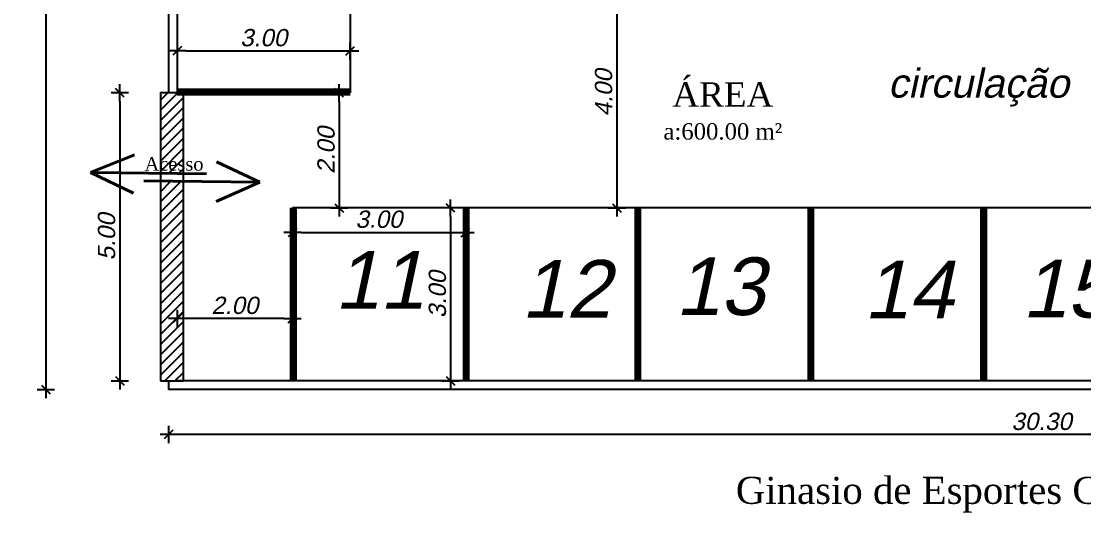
# Model space of a CAD drawing. Header units: metres. Extents: x 2113 to 5678, y -2764 to 956.
# Drawn here: x 4246.47 to 4264.91, y -1535.01 to -1526.48 of the extents above; entities that cross this region are included whole.
import ezdxf

# ---------------------------------------------------------------- set-up
doc = ezdxf.new("R2010")
doc.units = ezdxf.units.M
doc.header["$MEASUREMENT"] = 0
for name, color, linetype in [('COTASOK', 1, 'Continuous'), ('HACHURAS', 8, 'Continuous'), ('PAREDE', 7, 'Continuous'), ('TELHADO', 6, 'Continuous'), ('TextoÁreas', 7, 'Continuous')]:
    doc.layers.add(name, color=color, linetype=linetype)
doc.styles.add('JEF', font='times.ttf', dxfattribs={"height": 0.3})
doc.styles.add('TimesNewRoman', font='times.ttf')
doc.styles.add('util2000', font='arial.ttf', dxfattribs={"oblique": 12.000028})
doc.dimstyles.new('int_1-50_m_MS_50', dxfattribs={"dimscale": 0.05, "dimtxt": 3, "dimasz": 1.5, "dimexe": 1, "dimexo": 0, "dimgap": 0.75, "dimtad": 1, "dimzin": 1, "dimdsep": 46, "dimtxsty": 'util2000', "dimblk": '_U2_SETA01', "dimcen": 1.5, "dimse1": 1, "dimse2": 1, "dimclrd": 1, "dimclre": 1, "dimclrt": 1, "dimazin": 3, "dimtfac": 1, "dimtix": 1, "dimtmove": 1, "dimatfit": 3, "dimldrblk": '_U2_SETA02', "dimfxl": 1, "dimtzin": 12, "dimarcsym": 0})

# ---------------------------------------------------------------- blocks, each defined once
blk = doc.blocks.new('_U2_SETA01')
at = {"color": 0}
for p, q in [((-1, 0), (1, 0)), ((0, -1), (0, 1))]:
    blk.add_line(p, q, dxfattribs=at)
blk.add_line((-0.5, -0.5), (0.5, 0.5))
blk = doc.blocks.new('*D529')
at = {"layer": 'Defpoints', "color": 0, "ltscale": 0.3, "transparency": 16777216}
for p in [(4249.025, -1512.571), (4246.892, -1532.871), (4250.548, -1532.871)]:
    blk.add_point(p, dxfattribs=at)
at = {"layer": 'PAREDE', "color": 1, "lineweight": -2, "ltscale": 0.3, "transparency": 16777216}
blk.add_line((4246.892, -1512.721), (4246.892, -1532.721), dxfattribs=at)
at = {"layer": 'PAREDE', "color": 1, "lineweight": -2, "ltscale": 0.3, "transparency": 16777216, "xscale": 0.15, "yscale": 0.15, "zscale": 0.15}
for p, rotation in [((4246.892, -1512.571), 90), ((4246.892, -1532.871), 270)]:
    blk.add_blockref('_U2_SETA01', p, dxfattribs=dict(at, rotation=rotation))
at = {"layer": 'PAREDE', "color": 1, "ltscale": 0.3, "transparency": 16777216, "insert": (4246.664, -1522.721), "char_height": 0.3, "attachment_point": 5, "rotation": 90, "style": 'util2000'}
blk.add_mtext('20.30', dxfattribs=at)
blk = doc.blocks.new('_U2_SETA02')
blk.add_solid([(-1, -0.17), (0, 0), (-1, 0.17)])
blk = doc.blocks.new('*D530')
at = {"layer": 'Defpoints', "color": 0, "ltscale": 0.3, "transparency": 16777216}
for p in [(4248.881, -1527.721), (4248.177, -1532.721), (4248.881, -1532.721)]:
    blk.add_point(p, dxfattribs=at)
at = {"layer": 'PAREDE', "color": 1, "lineweight": -2, "ltscale": 0.3, "transparency": 16777216}
blk.add_line((4248.177, -1527.871), (4248.177, -1532.571), dxfattribs=at)
at = {"layer": 'PAREDE', "color": 1, "lineweight": -2, "ltscale": 0.3, "transparency": 16777216, "xscale": 0.15, "yscale": 0.15, "zscale": 0.15}
for p, rotation in [((4248.177, -1527.721), 90), ((4248.177, -1532.721), 270)]:
    blk.add_blockref('_U2_SETA01', p, dxfattribs=dict(at, rotation=rotation))
at = {"layer": 'PAREDE', "color": 1, "ltscale": 0.3, "transparency": 16777216, "insert": (4247.949, -1530.221), "char_height": 0.3, "attachment_point": 5, "rotation": 90, "style": 'util2000'}
blk.add_mtext('5.00', dxfattribs=at)
blk = doc.blocks.new('*D532')
at = {"layer": 'Defpoints', "color": 0, "ltscale": 0.3, "transparency": 16777216}
for p in [(4249.025, -1532.871), (4279.325, -1532.871), (4249.025, -1533.652)]:
    blk.add_point(p, dxfattribs=at)
at = {"layer": 'PAREDE', "color": 1, "lineweight": -2, "ltscale": 0.3, "transparency": 16777216}
blk.add_line((4279.175, -1533.652), (4249.175, -1533.652), dxfattribs=at)
at = {"layer": 'PAREDE', "color": 1, "lineweight": -2, "ltscale": 0.3, "transparency": 16777216, "xscale": 0.15, "yscale": 0.15, "zscale": 0.15, "rotation": 180}
blk.add_blockref('_U2_SETA01', (4249.025, -1533.652), dxfattribs=at)
at = {"layer": 'PAREDE', "color": 1, "lineweight": -2, "ltscale": 0.3, "transparency": 16777216, "xscale": 0.15, "yscale": 0.15, "zscale": 0.15}
blk.add_blockref('_U2_SETA01', (4279.325, -1533.652), dxfattribs=at)
at = {"layer": 'PAREDE', "color": 1, "ltscale": 0.3, "transparency": 16777216, "insert": (4264.175, -1533.424), "char_height": 0.3, "attachment_point": 5, "style": 'util2000'}
blk.add_mtext('30.30', dxfattribs=at)
blk = doc.blocks.new('*D535')
at = {"layer": 'Defpoints', "color": 0, "ltscale": 0.3, "transparency": 16777216}
for p in [(4256.62, -1525.721), (4256.62, -1529.721), (4256.802, -1529.721)]:
    blk.add_point(p, dxfattribs=at)
at = {"layer": 'PAREDE', "color": 1, "lineweight": -2, "ltscale": 0.3, "transparency": 16777216}
blk.add_line((4256.802, -1525.871), (4256.802, -1529.571), dxfattribs=at)
at = {"layer": 'PAREDE', "color": 1, "lineweight": -2, "ltscale": 0.3, "transparency": 16777216, "xscale": 0.15, "yscale": 0.15, "zscale": 0.15}
for p, rotation in [((4256.802, -1525.721), 90), ((4256.802, -1529.721), 270)]:
    blk.add_blockref('_U2_SETA01', p, dxfattribs=dict(at, rotation=rotation))
at = {"layer": 'PAREDE', "color": 1, "ltscale": 0.3, "transparency": 16777216, "insert": (4256.574, -1527.721), "char_height": 0.3, "attachment_point": 5, "rotation": 90, "style": 'util2000'}
blk.add_mtext('4.00', dxfattribs=at)
blk = doc.blocks.new('*D536')
at = {"layer": 'Defpoints', "color": 0, "ltscale": 0.3, "transparency": 16777216}
for p in [(4251.93, -1527.721), (4251.93, -1529.721), (4251.986, -1529.721)]:
    blk.add_point(p, dxfattribs=at)
at = {"layer": 'PAREDE', "color": 1, "lineweight": -2, "ltscale": 0.3, "transparency": 16777216}
blk.add_line((4251.986, -1527.871), (4251.986, -1529.571), dxfattribs=at)
at = {"layer": 'PAREDE', "color": 1, "lineweight": -2, "ltscale": 0.3, "transparency": 16777216, "xscale": 0.15, "yscale": 0.15, "zscale": 0.15}
for p, rotation in [((4251.986, -1527.721), 90), ((4251.986, -1529.721), 270)]:
    blk.add_blockref('_U2_SETA01', p, dxfattribs=dict(at, rotation=rotation))
at = {"layer": 'PAREDE', "color": 1, "ltscale": 0.3, "transparency": 16777216, "insert": (4251.758, -1528.721), "char_height": 0.3, "attachment_point": 5, "rotation": 90, "style": 'util2000'}
blk.add_mtext('2.00', dxfattribs=at)
blk = doc.blocks.new('*D537')
at = {"layer": 'Defpoints', "color": 0, "ltscale": 0.3, "transparency": 16777216}
for p in [(4249.175, -1527.721), (4251.175, -1531.1), (4249.175, -1531.64)]:
    blk.add_point(p, dxfattribs=at)
at = {"layer": 'PAREDE', "color": 1, "lineweight": -2, "ltscale": 0.3, "transparency": 16777216}
blk.add_line((4251.025, -1531.64), (4249.325, -1531.64), dxfattribs=at)
at = {"layer": 'PAREDE', "color": 1, "lineweight": -2, "ltscale": 0.3, "transparency": 16777216, "xscale": 0.15, "yscale": 0.15, "zscale": 0.15, "rotation": 180}
blk.add_blockref('_U2_SETA01', (4249.175, -1531.64), dxfattribs=at)
at = {"layer": 'PAREDE', "color": 1, "lineweight": -2, "ltscale": 0.3, "transparency": 16777216, "xscale": 0.15, "yscale": 0.15, "zscale": 0.15}
blk.add_blockref('_U2_SETA01', (4251.175, -1531.64), dxfattribs=at)
at = {"layer": 'PAREDE', "color": 1, "ltscale": 0.3, "transparency": 16777216, "insert": (4250.175, -1531.412), "char_height": 0.3, "attachment_point": 5, "style": 'util2000'}
blk.add_mtext('2.00', dxfattribs=at)
blk = doc.blocks.new('*D550')
at = {"layer": 'Defpoints', "color": 0, "ltscale": 0.3, "transparency": 16777216}
for p in [(4249.025, -1512.571), (4246.892, -1532.871), (4250.548, -1532.871)]:
    blk.add_point(p, dxfattribs=at)
at = {"layer": 'PAREDE', "color": 1, "lineweight": -2, "ltscale": 0.3, "transparency": 16777216}
blk.add_line((4246.892, -1512.721), (4246.892, -1532.721), dxfattribs=at)
at = {"layer": 'PAREDE', "color": 1, "lineweight": -2, "ltscale": 0.3, "transparency": 16777216, "xscale": 0.15, "yscale": 0.15, "zscale": 0.15}
for p, rotation in [((4246.892, -1512.571), 90), ((4246.892, -1532.871), 270)]:
    blk.add_blockref('_U2_SETA01', p, dxfattribs=dict(at, rotation=rotation))
at = {"layer": 'PAREDE', "color": 1, "ltscale": 0.3, "transparency": 16777216, "insert": (4246.664, -1522.721), "char_height": 0.3, "attachment_point": 5, "rotation": 90, "style": 'util2000'}
blk.add_mtext('20.30', dxfattribs=at)
blk = doc.blocks.new('*D551')
at = {"layer": 'Defpoints', "color": 0, "ltscale": 0.3, "transparency": 16777216}
for p in [(4248.881, -1527.721), (4248.177, -1532.721), (4248.881, -1532.721)]:
    blk.add_point(p, dxfattribs=at)
at = {"layer": 'PAREDE', "color": 1, "lineweight": -2, "ltscale": 0.3, "transparency": 16777216}
blk.add_line((4248.177, -1527.871), (4248.177, -1532.571), dxfattribs=at)
at = {"layer": 'PAREDE', "color": 1, "lineweight": -2, "ltscale": 0.3, "transparency": 16777216, "xscale": 0.15, "yscale": 0.15, "zscale": 0.15}
for p, rotation in [((4248.177, -1527.721), 90), ((4248.177, -1532.721), 270)]:
    blk.add_blockref('_U2_SETA01', p, dxfattribs=dict(at, rotation=rotation))
at = {"layer": 'PAREDE', "color": 1, "ltscale": 0.3, "transparency": 16777216, "insert": (4247.949, -1530.221), "char_height": 0.3, "attachment_point": 5, "rotation": 90, "style": 'util2000'}
blk.add_mtext('5.00', dxfattribs=at)
blk = doc.blocks.new('*D553')
at = {"layer": 'Defpoints', "color": 0, "ltscale": 0.3, "transparency": 16777216}
for p in [(4249.025, -1532.871), (4279.325, -1532.871), (4249.025, -1533.652)]:
    blk.add_point(p, dxfattribs=at)
at = {"layer": 'PAREDE', "color": 1, "lineweight": -2, "ltscale": 0.3, "transparency": 16777216}
blk.add_line((4279.175, -1533.652), (4249.175, -1533.652), dxfattribs=at)
at = {"layer": 'PAREDE', "color": 1, "lineweight": -2, "ltscale": 0.3, "transparency": 16777216, "xscale": 0.15, "yscale": 0.15, "zscale": 0.15, "rotation": 180}
blk.add_blockref('_U2_SETA01', (4249.025, -1533.652), dxfattribs=at)
at = {"layer": 'PAREDE', "color": 1, "lineweight": -2, "ltscale": 0.3, "transparency": 16777216, "xscale": 0.15, "yscale": 0.15, "zscale": 0.15}
blk.add_blockref('_U2_SETA01', (4279.325, -1533.652), dxfattribs=at)
at = {"layer": 'PAREDE', "color": 1, "ltscale": 0.3, "transparency": 16777216, "insert": (4264.175, -1533.424), "char_height": 0.3, "attachment_point": 5, "style": 'util2000'}
blk.add_mtext('30.30', dxfattribs=at)
blk = doc.blocks.new('*D556')
at = {"layer": 'Defpoints', "color": 0, "ltscale": 0.3, "transparency": 16777216}
for p in [(4256.62, -1525.721), (4256.62, -1529.721), (4256.802, -1529.721)]:
    blk.add_point(p, dxfattribs=at)
at = {"layer": 'PAREDE', "color": 1, "lineweight": -2, "ltscale": 0.3, "transparency": 16777216}
blk.add_line((4256.802, -1525.871), (4256.802, -1529.571), dxfattribs=at)
at = {"layer": 'PAREDE', "color": 1, "lineweight": -2, "ltscale": 0.3, "transparency": 16777216, "xscale": 0.15, "yscale": 0.15, "zscale": 0.15}
for p, rotation in [((4256.802, -1525.721), 90), ((4256.802, -1529.721), 270)]:
    blk.add_blockref('_U2_SETA01', p, dxfattribs=dict(at, rotation=rotation))
at = {"layer": 'PAREDE', "color": 1, "ltscale": 0.3, "transparency": 16777216, "insert": (4256.574, -1527.721), "char_height": 0.3, "attachment_point": 5, "rotation": 90, "style": 'util2000'}
blk.add_mtext('4.00', dxfattribs=at)
blk = doc.blocks.new('*D557')
at = {"layer": 'Defpoints', "color": 0, "ltscale": 0.3, "transparency": 16777216}
for p in [(4251.93, -1527.721), (4251.93, -1529.721), (4251.986, -1529.721)]:
    blk.add_point(p, dxfattribs=at)
at = {"layer": 'PAREDE', "color": 1, "lineweight": -2, "ltscale": 0.3, "transparency": 16777216}
blk.add_line((4251.986, -1527.871), (4251.986, -1529.571), dxfattribs=at)
at = {"layer": 'PAREDE', "color": 1, "lineweight": -2, "ltscale": 0.3, "transparency": 16777216, "xscale": 0.15, "yscale": 0.15, "zscale": 0.15}
for p, rotation in [((4251.986, -1527.721), 90), ((4251.986, -1529.721), 270)]:
    blk.add_blockref('_U2_SETA01', p, dxfattribs=dict(at, rotation=rotation))
at = {"layer": 'PAREDE', "color": 1, "ltscale": 0.3, "transparency": 16777216, "insert": (4251.758, -1528.721), "char_height": 0.3, "attachment_point": 5, "rotation": 90, "style": 'util2000'}
blk.add_mtext('2.00', dxfattribs=at)
blk = doc.blocks.new('*D558')
at = {"layer": 'Defpoints', "color": 0, "ltscale": 0.3, "transparency": 16777216}
for p in [(4249.175, -1527.721), (4251.175, -1531.1), (4249.175, -1531.64)]:
    blk.add_point(p, dxfattribs=at)
at = {"layer": 'PAREDE', "color": 1, "lineweight": -2, "ltscale": 0.3, "transparency": 16777216}
blk.add_line((4251.025, -1531.64), (4249.325, -1531.64), dxfattribs=at)
at = {"layer": 'PAREDE', "color": 1, "lineweight": -2, "ltscale": 0.3, "transparency": 16777216, "xscale": 0.15, "yscale": 0.15, "zscale": 0.15, "rotation": 180}
blk.add_blockref('_U2_SETA01', (4249.175, -1531.64), dxfattribs=at)
at = {"layer": 'PAREDE', "color": 1, "lineweight": -2, "ltscale": 0.3, "transparency": 16777216, "xscale": 0.15, "yscale": 0.15, "zscale": 0.15}
blk.add_blockref('_U2_SETA01', (4251.175, -1531.64), dxfattribs=at)
at = {"layer": 'PAREDE', "color": 1, "ltscale": 0.3, "transparency": 16777216, "insert": (4250.175, -1531.412), "char_height": 0.3, "attachment_point": 5, "style": 'util2000'}
blk.add_mtext('2.00', dxfattribs=at)
blk = doc.blocks.new('*D524')
at = {"layer": 'Defpoints', "color": 0, "ltscale": 0.3, "transparency": 16777216}
for p in [(4249.175, -1526.785), (4252.175, -1526.785), (4252.175, -1526.997)]:
    blk.add_point(p, dxfattribs=at)
at = {"layer": 'PAREDE', "color": 1, "lineweight": -2, "ltscale": 0.3, "transparency": 16777216}
blk.add_line((4249.325, -1526.997), (4252.025, -1526.997), dxfattribs=at)
at = {"layer": 'PAREDE', "color": 1, "lineweight": -2, "ltscale": 0.3, "transparency": 16777216, "xscale": 0.15, "yscale": 0.15, "zscale": 0.15, "rotation": 180}
blk.add_blockref('_U2_SETA01', (4249.175, -1526.997), dxfattribs=at)
at = {"layer": 'PAREDE', "color": 1, "lineweight": -2, "ltscale": 0.3, "transparency": 16777216, "xscale": 0.15, "yscale": 0.15, "zscale": 0.15}
blk.add_blockref('_U2_SETA01', (4252.175, -1526.997), dxfattribs=at)
at = {"layer": 'PAREDE', "color": 1, "ltscale": 0.3, "transparency": 16777216, "insert": (4250.675, -1526.768), "char_height": 0.3, "attachment_point": 5, "style": 'util2000'}
blk.add_mtext('3.00', dxfattribs=at)
blk = doc.blocks.new('*D527')
at = {"layer": 'Defpoints', "color": 0, "ltscale": 0.3, "transparency": 16777216}
for p in [(4251.175, -1529.94), (4254.175, -1529.94), (4254.175, -1530.146)]:
    blk.add_point(p, dxfattribs=at)
at = {"layer": 'PAREDE', "color": 1, "lineweight": -2, "ltscale": 0.3, "transparency": 16777216}
blk.add_line((4251.325, -1530.146), (4254.025, -1530.146), dxfattribs=at)
at = {"layer": 'PAREDE', "color": 1, "lineweight": -2, "ltscale": 0.3, "transparency": 16777216, "xscale": 0.15, "yscale": 0.15, "zscale": 0.15, "rotation": 180}
blk.add_blockref('_U2_SETA01', (4251.175, -1530.146), dxfattribs=at)
at = {"layer": 'PAREDE', "color": 1, "lineweight": -2, "ltscale": 0.3, "transparency": 16777216, "xscale": 0.15, "yscale": 0.15, "zscale": 0.15}
blk.add_blockref('_U2_SETA01', (4254.175, -1530.146), dxfattribs=at)
at = {"layer": 'PAREDE', "color": 1, "ltscale": 0.3, "transparency": 16777216, "insert": (4252.675, -1529.917), "char_height": 0.3, "attachment_point": 5, "style": 'util2000'}
blk.add_mtext('3.00', dxfattribs=at)
blk = doc.blocks.new('*D528')
at = {"layer": 'Defpoints', "color": 0, "ltscale": 0.3, "transparency": 16777216}
for p in [(4253.747, -1529.721), (4253.918, -1532.721), (4253.918, -1532.721)]:
    blk.add_point(p, dxfattribs=at)
at = {"layer": 'PAREDE', "color": 1, "lineweight": -2, "ltscale": 0.3, "transparency": 16777216}
blk.add_line((4253.918, -1529.871), (4253.918, -1532.571), dxfattribs=at)
at = {"layer": 'PAREDE', "color": 1, "lineweight": -2, "ltscale": 0.3, "transparency": 16777216, "xscale": 0.15, "yscale": 0.15, "zscale": 0.15}
for p, rotation in [((4253.918, -1529.721), 90), ((4253.918, -1532.721), 270)]:
    blk.add_blockref('_U2_SETA01', p, dxfattribs=dict(at, rotation=rotation))
at = {"layer": 'PAREDE', "color": 1, "ltscale": 0.3, "transparency": 16777216, "insert": (4253.69, -1531.221), "char_height": 0.3, "attachment_point": 5, "rotation": 90, "style": 'util2000'}
blk.add_mtext('3.00', dxfattribs=at)

msp = doc.modelspace()

# ---------------------------------------------------------------- hatches: boundary and pattern name
h = msp.add_hatch()
h.set_pattern_fill('ANSI31', color=256)
h.set_pattern_definition([(45, (423.36777, -1666.68344), (-0.0883883476, 0.0883883476), [])])
h.paths.add_polyline_path([(4249.281, -1529.259), (4248.881, -1529.255), (4248.881, -1532.721), (4249.281, -1532.721)])
h.paths.add_polyline_path([(4249.281, -1527.721), (4248.881, -1527.721), (4248.881, -1529.121), (4249.281, -1529.125)])
h.paths.add_polyline_path([(4248.546, -1529.206), (4249.662, -1529.206), (4249.662, -1528.706), (4248.546, -1528.706)], flags=9)

# ---------------------------------------------------------------- linework, layer by layer
at = {"layer": 'HACHURAS'}
for p, q in [((4252.175, -1515.721), (4252.175, -1527.721)), ((4252.175, -1515.721), (4252.175, -1527.721)), ((4279.175, -1529.721), (4251.175, -1529.721)), ((4279.175, -1529.721), (4251.175, -1529.721))]:
    msp.add_line(p, q, dxfattribs=at)
at = {"layer": 'PAREDE'}
for p, q in [((4249.025, -1512.571), (4249.025, -1527.721)), ((4249.025, -1512.571), (4249.025, -1527.721)), ((4249.175, -1512.721), (4249.175, -1527.721)), ((4249.175, -1512.721), (4249.175, -1527.721)), ((4249.025, -1532.721), (4249.025, -1532.871)), ((4249.025, -1532.721), (4249.025, -1532.871)), ((4279.175, -1532.721), (4249.175, -1532.721)), ((4279.175, -1532.721), (4249.175, -1532.721)), ((4279.325, -1532.871), (4249.025, -1532.871)), ((4279.325, -1532.871), (4249.025, -1532.871))]:
    msp.add_line(p, q, dxfattribs=at)
at = {"layer": 'PAREDE', "lineweight": 80}
for p, q in [((4252.175, -1527.701), (4249.175, -1527.701)), ((4252.175, -1527.701), (4249.175, -1527.701)), ((4252.175, -1527.721), (4249.175, -1527.721)), ((4252.175, -1527.721), (4249.175, -1527.721)), ((4251.175, -1529.721), (4251.175, -1532.721)), ((4251.175, -1529.721), (4251.175, -1532.721)), ((4251.195, -1529.721), (4251.195, -1532.721)), ((4251.195, -1529.721), (4251.195, -1532.721)), ((4254.175, -1529.721), (4254.175, -1532.721)), ((4254.175, -1529.721), (4254.175, -1532.721)), ((4254.195, -1529.721), (4254.195, -1532.721)), ((4254.195, -1529.721), (4254.195, -1532.721)), ((4257.155, -1529.721), (4257.155, -1532.721)), ((4257.155, -1529.721), (4257.155, -1532.721)), ((4257.175, -1529.721), (4257.175, -1532.721)), ((4257.175, -1529.721), (4257.175, -1532.721)), ((4260.155, -1529.721), (4260.155, -1532.721)), ((4260.155, -1529.721), (4260.155, -1532.721)), ((4260.175, -1529.721), (4260.175, -1532.721)), ((4260.175, -1529.721), (4260.175, -1532.721)), ((4263.155, -1529.721), (4263.155, -1532.721)), ((4263.155, -1529.721), (4263.155, -1532.721)), ((4263.175, -1529.721), (4263.175, -1532.721)), ((4263.175, -1529.721), (4263.175, -1532.721))]:
    msp.add_line(p, q, dxfattribs=at)
at = {"layer": 'PAREDE'}
msp.add_lwpolyline([(4248.881, -1532.721), (4249.281, -1532.721), (4249.281, -1527.721), (4248.881, -1527.721)], close=True, dxfattribs=at)
msp.add_lwpolyline([(4248.881, -1532.721), (4249.281, -1532.721), (4249.281, -1527.721), (4248.881, -1527.721)], close=True, dxfattribs=at)
at = {"layer": 'TELHADO', "lineweight": 40}
for p, q in [((4247.666, -1529.108), (4248.432, -1528.797)), ((4250.605, -1529.273), (4249.856, -1528.92)), ((4250.605, -1529.273), (4249.856, -1528.92)), ((4249.679, -1529.129), (4247.666, -1529.108)), ((4247.666, -1529.108), (4248.414, -1529.461)), ((4249.679, -1529.129), (4247.666, -1529.108)), ((4247.666, -1529.108), (4248.414, -1529.461)), ((4248.592, -1529.252), (4250.605, -1529.273)), ((4248.592, -1529.252), (4250.605, -1529.273)), ((4250.605, -1529.273), (4249.849, -1529.61)), ((4250.605, -1529.273), (4249.849, -1529.61))]:
    msp.add_line(p, q, dxfattribs=at)

# ---------------------------------------------------------------- texts
at = {"layer": 'COTASOK', "style": 'JEF'}
for s in ['Ginasio de Esportes Colégio', 'Ginasio de Esportes Colégio (615,09 m²)']:
    msp.add_text(s, height=0.46875, dxfattribs=at).set_placement((4258.868, -1534.853))
at = {"layer": 'COTASOK', "insert": (4248.607, -1528.839), "char_height": 0.2344, "width": 1.19172, "attachment_point": 1, "style": 'JEF'}
msp.add_mtext('Acesso', dxfattribs=at)
at = {"layer": 'PAREDE', "color": 1, "attachment_point": 7, "rotation": 359.9678, "style": 'util2000'}
for s, insert, char_height in [('{\\f@Arial Unicode MS|b0|i0|c0|p34;\\C256;circulação}', (4261.508, -1527.96), 0.5), ('{\\f@Arial Unicode MS|b0|i0|c0|p34;\\C256;circulação}', (4261.508, -1527.96), 0.5), ('{\\f@Arial Unicode MS|b0|i0|c0|p34;\\C256;\\P\\H1.4286x;11}', (4251.909, -1531.469), 0.7), ('{\\f@Arial Unicode MS|b0|i0|c0|p34;\\C256;\\P\\H1.4286x;11}', (4251.909, -1531.469), 0.7), ('{\\f@Arial Unicode MS|b0|i0|c0|p34;\\C256;\\P\\H1.4286x;13}', (4257.822, -1531.592), 0.7), ('{\\f@Arial Unicode MS|b0|i0|c0|p34;\\C256;\\P\\H1.4286x;13}', (4257.822, -1531.592), 0.7), ('{\\f@Arial Unicode MS|b0|i0|c0|p34;\\C256;\\P\\H1.4286x;12}', (4255.147, -1531.623), 0.7), ('{\\f@Arial Unicode MS|b0|i0|c0|p34;\\C256;\\P\\H1.4286x;12}', (4255.147, -1531.623), 0.7), ('{\\f@Arial Unicode MS|b0|i0|c0|p34;\\C256;\\P\\H1.4286x;14}', (4261.092, -1531.633), 0.7), ('{\\f@Arial Unicode MS|b0|i0|c0|p34;\\C256;\\P\\H1.4286x;14}', (4261.092, -1531.633), 0.7), ('{\\f@Arial Unicode MS|b0|i0|c0|p34;\\C256;\\P\\H1.4286x;15}', (4263.839, -1531.633), 0.7), ('{\\f@Arial Unicode MS|b0|i0|c0|p34;\\C256;\\P\\H1.4286x;15}', (4263.839, -1531.633), 0.7)]:
    msp.add_mtext(s, dxfattribs=dict(at, insert=insert, char_height=char_height))
at = {"layer": 'TextoÁreas', "insert": (4258.642, -1528.04), "char_height": 0.426254, "attachment_point": 5, "style": 'TimesNewRoman'}
msp.add_mtext('{\\fTimes New Roman|b0|i0|c186|p18;\\C1;ÁREA\\C256;\\P\\H0.6667x;\\C5;a:\\fTimes New Roman|b0|i0|c0|p18;600\\fTimes New Roman|b0|i0|c186|p18;.\\fTimes New Roman|b0|i0|c0|p18;00\\fTimes New Roman|b0|i0|c186|p18; m²}', dxfattribs=at)
msp.add_mtext('{\\fTimes New Roman|b0|i0|c186|p18;\\C1;ÁREA\\C256;\\P\\H0.6667x;\\C5;a:\\fTimes New Roman|b0|i0|c0|p18;600\\fTimes New Roman|b0|i0|c186|p18;.\\fTimes New Roman|b0|i0|c0|p18;00\\fTimes New Roman|b0|i0|c186|p18; m²}', dxfattribs=at)

# ---------------------------------------------------------------- dimensions: what is measured, and where the dimension line sits
at = {"layer": 'PAREDE', "ltscale": 0.3}
for base, p1, p2, picture, middle in [((4246.892, -1532.871), (4249.025, -1512.571), (4250.548, -1532.871), '*D529', (4246.664, -1522.721)), ((4246.892, -1532.871), (4249.025, -1512.571), (4250.548, -1532.871), '*D550', (4246.664, -1522.721)), ((4256.802, -1529.721), (4256.62, -1525.721), (4256.62, -1529.721), '*D535', (4256.574, -1527.721)), ((4256.802, -1529.721), (4256.62, -1525.721), (4256.62, -1529.721), '*D556', (4256.574, -1527.721)), ((4248.177, -1532.721), (4248.881, -1527.721), (4248.881, -1532.721), '*D530', (4247.949, -1530.221)), ((4248.177, -1532.721), (4248.881, -1527.721), (4248.881, -1532.721), '*D551', (4247.949, -1530.221)), ((4251.986, -1529.721), (4251.93, -1527.721), (4251.93, -1529.721), '*D536', (4251.758, -1528.721)), ((4251.986, -1529.721), (4251.93, -1527.721), (4251.93, -1529.721), '*D557', (4251.758, -1528.721)), ((4253.918, -1532.721), (4253.747, -1529.721), (4253.918, -1532.721), '*D528', (4253.69, -1531.221))]:
    dim = msp.add_linear_dim(base=base, p1=p1, p2=p2, angle=90, dimstyle='int_1-50_m_MS_50', override={"dimscale": 0.1}, dxfattribs=at)
    dim.commit()
    dim.dimension.update_dxf_attribs({"geometry": picture, "text_midpoint": middle})
for base, p1, p2, picture, middle in [((4252.175, -1526.997), (4249.175, -1526.785), (4252.175, -1526.785), '*D524', (4250.675, -1526.768)), ((4249.175, -1531.64), (4251.175, -1531.1), (4249.175, -1527.721), '*D537', (4250.175, -1531.412)), ((4249.175, -1531.64), (4251.175, -1531.1), (4249.175, -1527.721), '*D558', (4250.175, -1531.412)), ((4254.175, -1530.146), (4251.175, -1529.94), (4254.175, -1529.94), '*D527', (4252.675, -1529.917)), ((4249.025, -1533.652), (4279.325, -1532.871), (4249.025, -1532.871), '*D532', (4264.175, -1533.424)), ((4249.025, -1533.652), (4279.325, -1532.871), (4249.025, -1532.871), '*D553', (4264.175, -1533.424))]:
    dim = msp.add_linear_dim(base=base, p1=p1, p2=p2, dimstyle='int_1-50_m_MS_50', override={"dimscale": 0.1}, dxfattribs=at)
    dim.commit()
    dim.dimension.update_dxf_attribs({"geometry": picture, "text_midpoint": middle})

doc.saveas('drawing.dxf')
